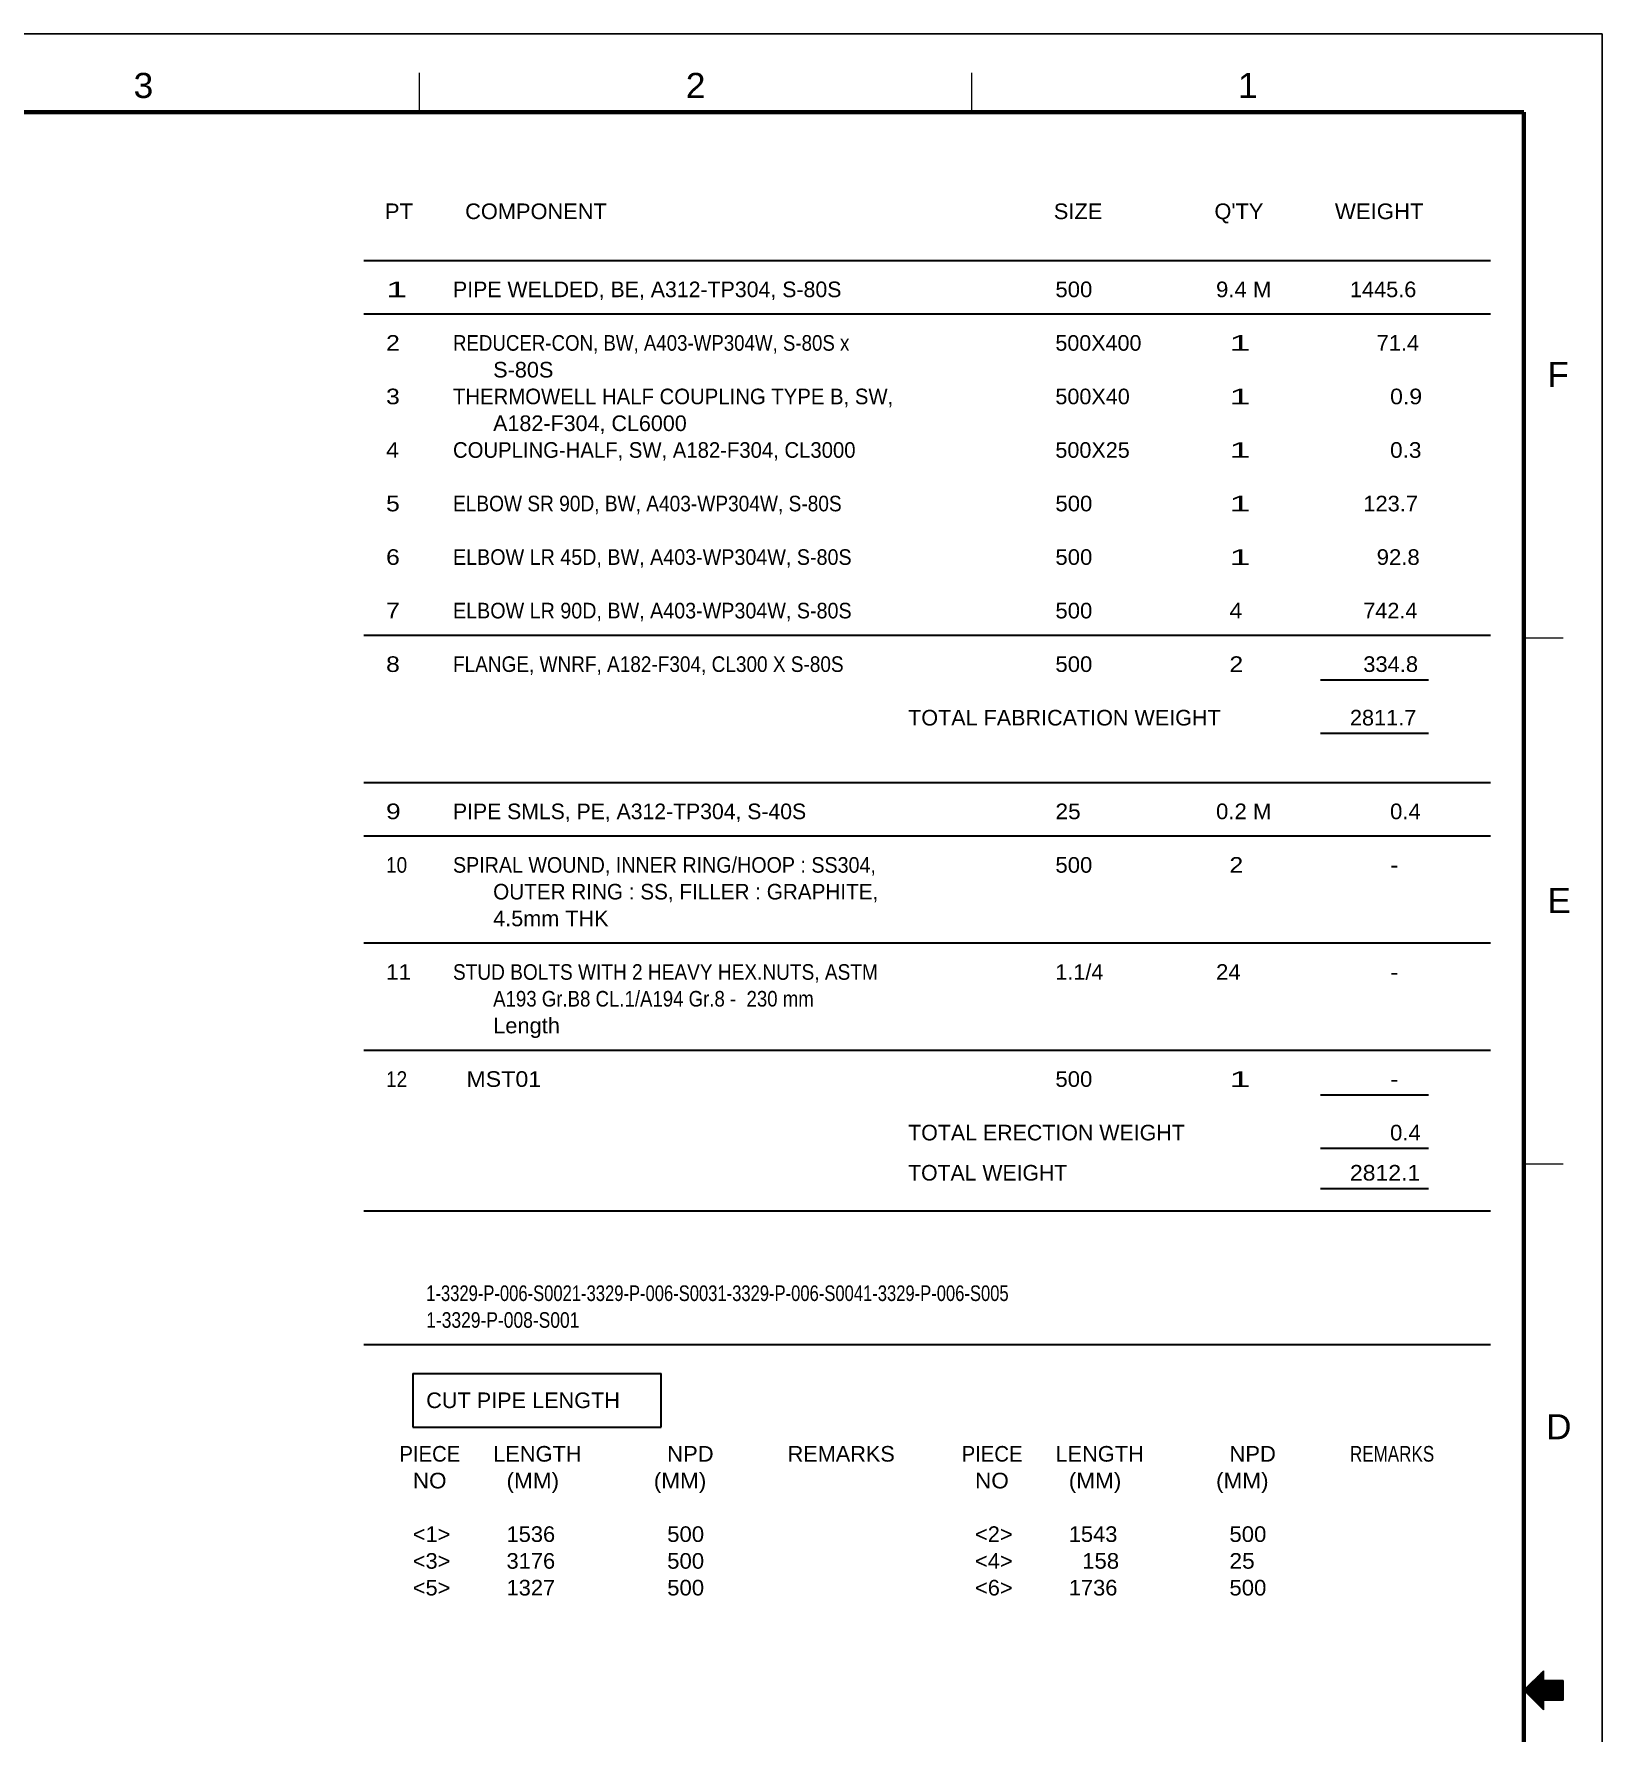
# Model space of a CAD drawing. Header units: inches. Extents: x 0 to 841, y 0 to 594.
# Drawn here: x 559.9 to 841, y 289.5 to 594 of the extents above; entities that cross this region are included whole.
import ezdxf
from ezdxf.enums import TextEntityAlignment as Align

# ---------------------------------------------------------------- set-up
doc = ezdxf.new("R2010")
doc.units = ezdxf.units.IN
doc.header["$MEASUREMENT"] = 0
for name, color, linetype in [('BG Border', 7, 'Continuous'), ('BG MATLIST', 7, 'Continuous'), ('MATLIST', 7, 'Continuous')]:
    doc.layers.add(name, color=color, linetype=linetype)
doc.styles.add('Arial', font='arial.ttf')
doc.styles.add('txt.shx', font='txt')

msp = doc.modelspace()

# ---------------------------------------------------------------- linework, layer by layer
at = {"layer": 'BG Border', "color": 7, "linetype": 'Continuous', "lineweight": 25}
for p, q in [((0, 594), (841, 594)), ((841, 594), (841, 0)), ((830.5, 300.5), (827, 297)), ((830.5, 298.75), (830.5, 300.5)), ((834.02, 298.75), (830.5, 298.75)), ((834.02, 295.25), (834.02, 298.75)), ((827, 297), (830.5, 293.5)), ((830.5, 293.5), (830.5, 295.25)), ((830.5, 295.25), (834.02, 295.25))]:
    msp.add_line(p, q, dxfattribs=at)
at = {"layer": 'BG Border', "color": 7, "linetype": 'Continuous', "lineweight": 13}
for p, q in [((629, 580), (629, 587.02)), ((728, 580), (728, 587.02)), ((834.02, 485.67), (827, 485.67)), ((834.02, 391.33), (827, 391.33)), ((834.02, 298.59), (828.59, 298.59)), ((830.5, 298.79), (828.79, 298.79)), ((830.5, 298.99), (828.99, 298.99)), ((830.5, 299.19), (829.19, 299.19)), ((830.5, 299.39), (829.39, 299.39)), ((830.5, 299.59), (829.59, 299.59)), ((830.5, 299.79), (829.79, 299.79)), ((830.5, 299.99), (829.99, 299.99)), ((830.5, 300.19), (830.19, 300.19)), ((830.5, 300.39), (830.39, 300.39)), ((834.02, 296.99), (827.01, 296.99)), ((834.02, 297.19), (827.19, 297.19)), ((834.02, 296.79), (827.21, 296.79)), ((834.02, 297.39), (827.39, 297.39)), ((834.02, 296.59), (827.41, 296.59)), ((834.02, 297.59), (827.59, 297.59)), ((834.02, 296.39), (827.61, 296.39)), ((834.02, 297.79), (827.79, 297.79)), ((834.02, 296.19), (827.81, 296.19)), ((834.02, 297.99), (827.99, 297.99)), ((834.02, 295.99), (828.01, 295.99)), ((834.02, 298.19), (828.19, 298.19)), ((834.02, 295.79), (828.21, 295.79)), ((834.02, 298.39), (828.39, 298.39)), ((834.02, 295.59), (828.41, 295.59)), ((834.02, 295.39), (828.61, 295.39)), ((830.5, 295.19), (828.81, 295.19)), ((830.5, 294.99), (829.01, 294.99)), ((830.5, 294.79), (829.21, 294.79)), ((830.5, 294.59), (829.41, 294.59)), ((830.5, 294.39), (829.61, 294.39)), ((830.5, 294.19), (829.81, 294.19)), ((830.5, 293.99), (830.01, 293.99)), ((830.5, 293.79), (830.21, 293.79)), ((830.5, 293.59), (830.41, 293.59))]:
    msp.add_line(p, q, dxfattribs=at)
at = {"layer": 'BG Border', "color": 3, "linetype": 'Continuous', "lineweight": 120}
for p, q in [((35, 580), (827, 580)), ((827, 580), (827, 14))]:
    msp.add_line(p, q, dxfattribs=at)
msp.add_lwpolyline([(827, 580), (35, 580), (35, 14), (827, 14)], close=True, dxfattribs=at)
at = {"layer": 'MATLIST', "color": 2, "linetype": 'Continuous', "lineweight": 30}
for p, q in [((619, 553.4), (821, 553.4)), ((619, 543.8), (821, 543.8)), ((619, 486.2), (821, 486.2)), ((790.5, 478.2), (809.9, 478.2)), ((790.5, 468.6), (809.9, 468.6)), ((619, 459.8), (821, 459.8)), ((619, 450.2), (821, 450.2)), ((619, 431), (821, 431)), ((619, 411.8), (821, 411.8)), ((790.5, 403.8), (809.9, 403.8)), ((790.5, 394.2), (809.9, 394.2)), ((790.5, 387), (809.9, 387)), ((619, 383), (821, 383)), ((619, 359), (821, 359)), ((627.8, 353.8), (672.3, 353.8)), ((627.8, 353.8), (627.8, 344.2)), ((672.3, 344.2), (672.3, 353.8)), ((627.8, 344.2), (672.3, 344.2))]:
    msp.add_line(p, q, dxfattribs=at)

# ---------------------------------------------------------------- texts
at = {"layer": 'BG Border', "color": 3, "style": 'Arial', "width": 1.008516}
for s, p in [('3', (579.5, 587.02)), ('2', (678.5, 587.02)), ('1', (777.5, 587.02))]:
    msp.add_text(s, height=4.5, dxfattribs=at).set_placement(p, align=Align.TOP_CENTER)
at = {"layer": 'BG Border', "color": 3, "style": 'Arial'}
for s, width, p in [('F', 0.993934, (831.22, 532.93)), ('E', 1.004063, (831.22, 438.6)), ('D', 0.992063, (831.01, 344.26))]:
    msp.add_text(s, height=4.5, dxfattribs=dict(at, width=width)).set_placement(p, align=Align.MIDDLE_LEFT)
at = {"layer": 'BG MATLIST', "color": 2, "style": 'Arial'}
for s, width, p in [('PT', 1.011406, (622.78, 560.8)), ('COMPONENT', 0.999032, (637.18, 560.8)), ('SIZE', 1.001836, (742.71, 560.8)), ("Q'TY", 0.997907, (771.51, 560.8)), ('WEIGHT', 1.016102, (793.11, 560.8))]:
    msp.add_text(s, height=2.8, dxfattribs=dict(at, width=width)).set_placement(p)
at = {"layer": 'MATLIST', "color": 2, "style": 'txt.shx'}
for s, width, p in [('1', 1.830635, (623, 546.8)), ('PIPE WELDED, BE, A312-TP304, S-80S', 1.020315, (635, 546.8)), ('500', 1.059841, (743, 546.8)), ('9.4 M', 1.059009, (771.8, 546.8)), ('1445.6', 1.03956, (795.8, 546.8)), ('2', 1.184529, (623, 537.2)), ('REDUCER-CON, BW, A403-WP304W, S-80S x', 0.894079, (635, 537.2)), ('500X400', 1.028897, (743, 537.2)), ('1', 1.830635, (774.2, 537.2)), ('71.4', 1.043513, (800.6, 537.2)), ('S-80S', 1.038037, (642.2, 532.4)), ('3', 1.184529, (623, 527.6)), ('THERMOWELL HALF COUPLING TYPE B, SW,', 0.972801, (635, 527.6)), ('500X40', 1.032666, (743, 527.6)), ('1', 1.830635, (774.2, 527.6)), ('0.9', 1.104824, (803, 527.6)), ('A182-F304, CL6000', 1.029068, (642.2, 522.8)), ('4', 1.118721, (623, 518)), ('COUPLING-HALF, SW, A182-F304, CL3000', 0.97143, (635, 518)), ('500X25', 1.032666, (743, 518)), ('1', 1.830635, (774.2, 518)), ('0.3', 1.081317, (803, 518)), ('5', 1.184529, (623, 508.4)), ('ELBOW SR 90D, BW, A403-WP304W, S-80S', 0.915015, (635, 508.4)), ('500', 1.059841, (743, 508.4)), ('1', 1.830635, (774.2, 508.4)), ('123.7', 1.047079, (798.2, 508.4)), ('6', 1.184529, (623, 498.8)), ('ELBOW LR 45D, BW, A403-WP304W, S-80S', 0.943546, (635, 498.8)), ('500', 1.059841, (743, 498.8)), ('1', 1.830635, (774.2, 498.8)), ('92.8', 1.059088, (800.6, 498.8)), ('7', 1.184529, (623, 489.2)), ('ELBOW LR 90D, BW, A403-WP304W, S-80S', 0.943546, (635, 489.2)), ('500', 1.059841, (743, 489.2)), ('4', 1.118721, (774.2, 489.2)), ('742.4', 1.035181, (798.2, 489.2)), ('8', 1.184529, (623, 479.6)), ('FLANGE, WNRF, A182-F304, CL300 X S-80S', 0.90953, (635, 479.6)), ('500', 1.059841, (743, 479.6)), ('2', 1.184529, (774.2, 479.6)), ('334.8', 1.047079, (798.2, 479.6)), ('TOTAL FABRICATION WEIGHT', 1.031985, (716.6, 470)), ('2811.7', 1.03956, (795.8, 470)), ('9', 1.258562, (623, 453.2)), ('PIPE SMLS, PE, A312-TP304, S-40S', 1.014104, (635, 453.2)), ('25', 1.088486, (743, 453.2)), ('0.2 M', 1.059009, (771.8, 453.2)), ('0.4', 1.05879, (803, 453.2)), ('10', 0.907071, (623, 443.6)), ('SPIRAL WOUND, INNER RING/HOOP : SS304,', 0.941591, (635, 443.6)), ('500', 1.059841, (743, 443.6)), ('2', 1.184529, (774.2, 443.6)), ('-', 1.19863, (803, 443.6)), ('OUTER RING : SS, FILLER : GRAPHITE,', 0.99061, (642.2, 438.8)), ('4.5mm THK', 1.035822, (642.2, 434)), ('11', 1.082634, (623, 424.4)), ('STUD BOLTS WITH 2 HEAVY HEX.NUTS, ASTM', 0.91302, (635, 424.4)), ('1.1/4', 1.033486, (743, 424.4)), ('24', 1.059841, (771.8, 424.4)), ('-', 1.19863, (803, 424.4)), ('A193 Gr.B8 CL.1/A194 Gr.8 -  230 mm', 0.890912, (642.2, 419.6)), ('Length', 1.045205, (642.2, 414.8)), ('12', 0.907071, (623, 405.2)), ('MST01', 1.111697, (637.4, 405.2)), ('500', 1.059841, (743, 405.2)), ('1', 1.830635, (774.2, 405.2)), ('-', 1.19863, (803, 405.2)), ('TOTAL ERECTION WEIGHT', 1.023161, (716.6, 395.6)), ('0.4', 1.05879, (803, 395.6)), ('TOTAL WEIGHT', 1.015825, (716.6, 388.4)), ('2812.1', 1.101316, (795.8, 388.4)), ('1-3329-P-006-S0021-3329-P-006-S0031-3329-P-006-S0041-3329-P-006-S005', 0.793712, (630.2, 366.8)), ('1-3329-P-008-S001', 0.835001, (630.2, 362)), ('CUT PIPE LENGTH', 1.036836, (630.2, 347.6)), ('PIECE', 0.970054, (625.4, 338)), ('LENGTH', 1.043763, (642.2, 338)), ('NPD', 1.053223, (673.4, 338)), ('REMARKS', 1.037113, (695, 338)), ('PIECE', 0.970054, (726.2, 338)), ('LENGTH', 1.043763, (743, 338)), ('NPD', 1.053223, (774.2, 338)), ('REMARKS', 0.816089, (795.8, 338)), ('NO', 1.075844, (627.8, 333.2)), ('(MM)', 1.078767, (644.6, 333.2)), ('(MM)', 1.078767, (671, 333.2)), ('NO', 1.075844, (728.6, 333.2)), ('(MM)', 1.078767, (745.4, 333.2)), ('(MM)', 1.078767, (771.8, 333.2)), ('<1>', 1.04131, (627.8, 323.6)), ('1536', 1.046077, (644.6, 323.6)), ('500', 1.059841, (673.4, 323.6)), ('<2>', 1.04131, (728.6, 323.6)), ('1543', 1.046077, (745.4, 323.6)), ('500', 1.059841, (774.2, 323.6)), ('<3>', 1.04131, (627.8, 318.8)), ('3176', 1.046077, (644.6, 318.8)), ('500', 1.059841, (673.4, 318.8)), ('<4>', 1.04131, (728.6, 318.8)), ('158', 1.059841, (747.8, 318.8)), ('25', 1.088486, (774.2, 318.8)), ('<5>', 1.04131, (627.8, 314)), ('1327', 1.046077, (644.6, 314)), ('500', 1.059841, (673.4, 314)), ('<6>', 1.04131, (728.6, 314)), ('1736', 1.046077, (745.4, 314)), ('500', 1.059841, (774.2, 314))]:
    msp.add_text(s, height=2.8, dxfattribs=dict(at, width=width)).set_placement(p)

doc.saveas('drawing.dxf')
